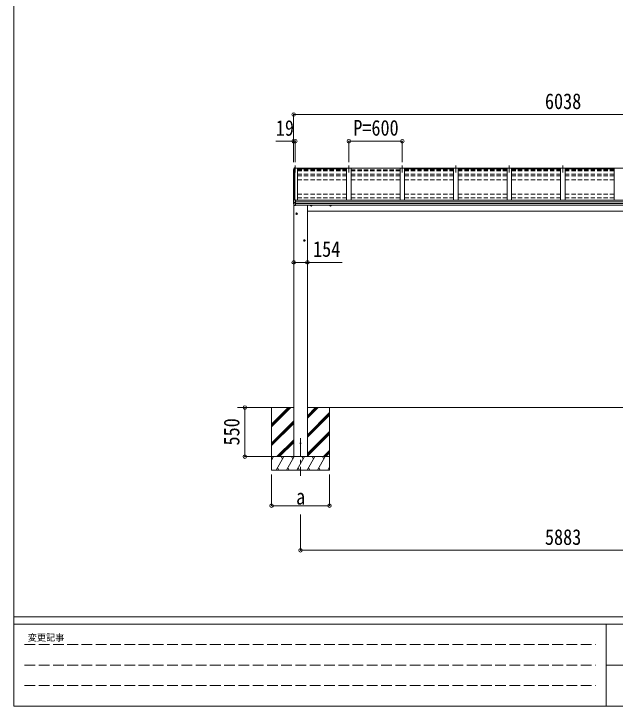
# Model space of a CAD drawing. Units: millimetres at full size, sheet at 1:40; some dimension numbers follow another scale. Extents: x -11243 to 11243, y -7760 to 7760.
# Drawn here: x -11243 to -4498, y -7760 to 0 of the extents above; entities that cross this region are included whole.
import ezdxf
from ezdxf.enums import TextEntityAlignment as Align

# ---------------------------------------------------------------- set-up
doc = ezdxf.new("R2010")
doc.units = ezdxf.units.MM
doc.header["$LTSCALE"] = 40
doc.header["$PDMODE"] = 32
doc.header["$PDSIZE"] = 40
for name, pattern in [('CHAIN1', [8, 5, -1, 1, -1]), ('DASHED1', [1.8, 1.2, -0.6]), ('DASHED3', [4, 3, -1])]:
    doc.linetypes.add(name, pattern=pattern)
for name, color, linetype, lineweight in [('0-0_0', 7, 'Continuous', 9), ('0-1_本体', 5, 'CHAIN1', 9), ('0-3_ELV2', 4, 'Continuous', 9), ('0-6_OTH_LINE', 6, 'Continuous', 9), ('F-0_240', 7, 'Continuous', 9)]:
    doc.layers.add(name, color=color, linetype=linetype, lineweight=lineweight)
doc.styles.add('ＭＳ ゴシック', font='')
doc.styles.get('ＭＳ ゴシック').set_extended_font_data('MS Gothic')

msp = doc.modelspace()

# ---------------------------------------------------------------- linework, layer by layer
at = {"layer": '0-0_0'}
for p, q in [((-8103.76, -4413.22), (-8733.37, -4413.22)), ((-8351.76, -4413.22), (-8351.76, -5113.22)), ((-8351.76, -4599.2), (-8165.78, -4413.22)), ((-8351.76, -4613.34), (-8151.64, -4413.22)), ((-8351.76, -4627.48), (-8137.49, -4413.22)), ((-8351.76, -4415.35), (-8349.63, -4413.22)), ((-2220.76, -4413.22), (-7949.76, -4413.22)), ((-7949.76, -4533.85), (-7829.13, -4413.22)), ((-7949.76, -4519.71), (-7843.27, -4413.22)), ((-7949.76, -4505.57), (-7857.41, -4413.22)), ((-7701.76, -4413.22), (-7701.76, -5113.22)), ((-7949.76, -4717.7), (-7701.76, -4469.7)), ((-7949.76, -4731.84), (-7701.76, -4483.84)), ((-7949.76, -4745.98), (-7701.76, -4497.99)), ((-8351.76, -4811.33), (-8103.76, -4563.33)), ((-8351.76, -4825.47), (-8103.76, -4577.48)), ((-8351.76, -4839.62), (-8103.76, -4591.62)), ((-7949.76, -4929.83), (-7701.76, -4681.83)), ((-7949.76, -4943.97), (-7701.76, -4695.97)), ((-7949.76, -4958.12), (-7701.76, -4710.12)), ((-8291.52, -4963.22), (-8103.76, -4775.46)), ((-8277.38, -4963.22), (-8103.76, -4789.61)), ((-8263.23, -4963.22), (-8103.76, -4803.75)), ((-7701.76, -4963.22), (-8351.76, -4963.22)), ((-8351.76, -5003.32), (-8328.61, -4963.22)), ((-8299.74, -5113.22), (-8213.14, -4963.22)), ((-8228.14, -4989.2), (-8243.14, -4963.22)), ((-8184.27, -5113.22), (-8097.67, -4963.22)), ((-8112.67, -4989.2), (-8127.67, -4963.22)), ((-8068.8, -5113.22), (-7982.2, -4963.22)), ((-7997.2, -4989.2), (-8012.2, -4963.22)), ((-7953.33, -5113.22), (-7866.73, -4963.22)), ((-7881.73, -4989.2), (-7896.73, -4963.22)), ((-7837.86, -5113.22), (-7751.26, -4963.22)), ((-7781.26, -4963.22), (-7766.26, -4989.2)), ((-7771.02, -4963.22), (-7701.76, -4893.96)), ((-7756.88, -4963.22), (-7701.76, -4908.11)), ((-7742.73, -4963.22), (-7701.76, -4922.25)), ((-8343.61, -4989.2), (-8351.76, -4975.09)), ((-8351.76, -5113.22), (-7701.76, -5113.22)), ((-8284.74, -5087.24), (-8269.74, -5113.22)), ((-8169.27, -5087.24), (-8154.27, -5113.22)), ((-8053.8, -5087.24), (-8038.8, -5113.22)), ((-7938.33, -5087.24), (-7923.33, -5113.22)), ((-7822.86, -5087.24), (-7807.86, -5113.22)), ((-7722.39, -5113.22), (-7701.76, -5077.48)), ((-7707.39, -5087.24), (-7701.76, -5097))]:
    msp.add_line(p, q, dxfattribs=at)
at = {"layer": '0-0_0', "linetype": 'DASHED1'}
msp.add_line((-8103.76, -4963.22), (-7949.76, -4963.22), dxfattribs=at)
at = {"layer": '0-1_本体'}
for p, q in [((-8085.26, -1700.24), (-8085.26, -1779.49)), ((-7485.26, -1700.24), (-7485.26, -1779.49)), ((-6885.26, -1700.24), (-6885.26, -1779.49)), ((-6285.26, -1700.24), (-6285.26, -1779.49)), ((-5685.26, -1700.24), (-5685.26, -1779.49)), ((-5085.26, -1700.24), (-5085.26, -1779.49)), ((-8026.76, -4757.28), (-8026.76, -5178.35))]:
    msp.add_line(p, q, dxfattribs=at)
at = {"layer": '0-3_ELV2'}
for p, q in [((-8107.14, -1766.24), (-8107.14, -1770.28)), ((-8107.09, -1765.9), (-8107.1, -1765.97)), ((-8106.73, -1747.29), (-8106.73, -1751.31)), ((-8104.26, -1768.66), (-8106.08, -1769.01)), ((-8105.68, -1752.58), (-8104.26, -1752.86)), ((-8104.26, -1764.64), (-8105.4, -1764.78)), ((-8105.11, -1770.35), (-8104.26, -1770.18)), ((-8104.26, -1750.99), (-8104.83, -1750.88)), ((-8104.26, -1751.33), (-8104.83, -1751.22)), ((-8104.26, -1749.96), (-8097.14, -1731.4)), ((-8104.26, -1749.96), (-8104.26, -2094.23)), ((-8097.43, -1731.24), (-8096.24, -1731.18)), ((-8097.26, -1731.72), (-8097.26, -2079.72)), ((-8097.14, -1731.4), (-8060.26, -1731.4)), ((-8096.09, -1730.97), (-8096.46, -1728.49)), ((-8096.24, -1731.18), (-8096.46, -1729.7)), ((-8082.26, -1725.26), (-8096.42, -1726.04)), ((-8085.26, -1730.36), (-8096.09, -1730.97)), ((-8096.09, -1730.97), (-8096.09, -1731.4)), ((-8096.09, -1731.35), (-8085.26, -1731.35)), ((-8091.56, -2085.08), (-8091.56, -1731.4)), ((-8085.26, -1728.12), (-8085.26, -1731.35)), ((-8085.26, -1728.12), (-8082.26, -1728.12)), ((-8082.26, -1728.12), (-8082.26, -1725.27)), ((-8060.26, -1731.4), (-8060.26, -2087.66)), ((-8060.26, -1736.8), (-7510.26, -1736.8)), ((-7460.26, -1731.4), (-7510.26, -1731.4)), ((-7510.26, -1731.4), (-7510.26, -2087.66)), ((-7460.26, -1731.4), (-7460.26, -2087.66)), ((-6860.26, -1731.4), (-6910.26, -1731.4)), ((-6910.26, -1731.4), (-6910.26, -2087.66)), ((-6860.26, -1731.4), (-6860.26, -2087.66)), ((-6860.26, -1736.8), (-6310.26, -1736.8)), ((-6260.26, -1731.4), (-6310.26, -1731.4)), ((-6310.26, -1731.4), (-6310.26, -2087.66)), ((-6260.26, -1731.4), (-6260.26, -2087.66)), ((-6260.26, -1736.8), (-5710.26, -1736.8)), ((-5660.26, -1731.4), (-5710.26, -1731.4)), ((-5710.26, -1731.4), (-5710.26, -2087.66)), ((-5660.26, -1731.4), (-5660.26, -2087.66)), ((-5660.26, -1736.8), (-5110.26, -1736.8)), ((-5060.26, -1731.4), (-5110.26, -1731.4)), ((-5110.26, -1731.4), (-5110.26, -2087.66)), ((-5060.26, -1731.4), (-5060.26, -2087.66)), ((-5060.26, -1736.8), (-4510.26, -1736.8)), ((-4460.26, -1731.4), (-4510.26, -1731.4)), ((-4510.26, -1731.4), (-4510.26, -2087.66)), ((-8082.26, -2148.11), (-8082.26, -2084.63)), ((-8082.26, -2087.66), (-2088.26, -2087.66)), ((-8107.3, -2126.58), (-8107.3, -2120.05)), ((-8106.83, -2108.02), (-8106.83, -2101.52)), ((-8099.26, -2117.67), (-8106.49, -2119.07)), ((-8105.96, -2109.02), (-8106.03, -2109)), ((-8105.96, -2109.02), (-8105.96, -2109.01)), ((-8098.71, -2109.95), (-8105.08, -2109.16)), ((-8104.26, -2109.26), (-8104.26, -2118.64)), ((-8103.76, -2132.73), (-8103.76, -4963.22)), ((-8099.26, -2109.88), (-8099.26, -2123.68)), ((-8082.26, -2109.95), (-8097.05, -2110.04)), ((-8082.26, -2123.8), (-8097.05, -2123.6)), ((-8094.64, -2147.02), (-8094.62, -2147.04)), ((-8082.26, -2148.11), (-8093.85, -2147.48)), ((-8082.26, -2107.19), (-2088.26, -2107.19)), ((-8082.26, -2108.09), (-2088.26, -2108.09)), ((-8082.26, -2125.33), (-2088.26, -2125.33)), ((-8082.26, -2127.29), (-2088.26, -2127.29)), ((-8082.26, -2145.32), (-2088.26, -2145.32)), ((-7949.76, -2145.32), (-7949.76, -4963.22)), ((-7949.76, -2213.22), (-2220.76, -2213.22))]:
    msp.add_line(p, q, dxfattribs=at)
at = {"layer": '0-3_ELV2', "linetype": 'DASHED1'}
for p, q in [((-8060.26, -1746.92), (-7510.26, -1746.92)), ((-8060.26, -1751.77), (-7510.26, -1751.77)), ((-8060.26, -1753.3), (-7510.26, -1753.3)), ((-8060.26, -1755.26), (-7510.26, -1755.26)), ((-8060.26, -1759.03), (-7510.26, -1759.03)), ((-7460.26, -1746.92), (-6910.26, -1746.92)), ((-7460.26, -1751.77), (-6910.26, -1751.77)), ((-7460.26, -1753.3), (-6910.26, -1753.3)), ((-7460.26, -1755.26), (-6910.26, -1755.26)), ((-7460.26, -1759.03), (-6910.26, -1759.03)), ((-6860.26, -1746.92), (-6310.26, -1746.92)), ((-6860.26, -1751.77), (-6310.26, -1751.77)), ((-6860.26, -1753.3), (-6310.26, -1753.3)), ((-6860.26, -1755.26), (-6310.26, -1755.26)), ((-6860.26, -1759.03), (-6310.26, -1759.03)), ((-6260.26, -1746.92), (-5710.26, -1746.92)), ((-6260.26, -1751.77), (-5710.26, -1751.77)), ((-6260.26, -1753.3), (-5710.26, -1753.3)), ((-6260.26, -1755.26), (-5710.26, -1755.26)), ((-6260.26, -1759.03), (-5710.26, -1759.03)), ((-5660.26, -1746.92), (-5110.26, -1746.92)), ((-5660.26, -1751.77), (-5110.26, -1751.77)), ((-5660.26, -1753.3), (-5110.26, -1753.3)), ((-5660.26, -1755.26), (-5110.26, -1755.26)), ((-5660.26, -1759.03), (-5110.26, -1759.03)), ((-5060.26, -1746.92), (-4510.26, -1746.92)), ((-5060.26, -1751.77), (-4510.26, -1751.77)), ((-5060.26, -1753.3), (-4510.26, -1753.3)), ((-5060.26, -1755.26), (-4510.26, -1755.26)), ((-5060.26, -1759.03), (-4510.26, -1759.03)), ((-8060.26, -1796.34), (-7510.26, -1796.34)), ((-8060.26, -1817.5), (-7510.26, -1817.5)), ((-8060.26, -1860.01), (-7510.26, -1860.01)), ((-7460.26, -1796.34), (-6910.26, -1796.34)), ((-7460.26, -1817.5), (-6910.26, -1817.5)), ((-7460.26, -1860.01), (-6910.26, -1860.01)), ((-6860.26, -1796.34), (-6310.26, -1796.34)), ((-6860.26, -1817.5), (-6310.26, -1817.5)), ((-6860.26, -1860.01), (-6310.26, -1860.01)), ((-6260.26, -1796.34), (-5710.26, -1796.34)), ((-6260.26, -1817.5), (-5710.26, -1817.5)), ((-6260.26, -1860.01), (-5710.26, -1860.01)), ((-5660.26, -1796.34), (-5110.26, -1796.34)), ((-5660.26, -1817.5), (-5110.26, -1817.5)), ((-5660.26, -1860.01), (-5110.26, -1860.01)), ((-5060.26, -1796.34), (-4510.26, -1796.34)), ((-5060.26, -1817.5), (-4510.26, -1817.5)), ((-5060.26, -1860.01), (-4510.26, -1860.01)), ((-8060.26, -2020.29), (-7510.26, -2020.29)), ((-8060.26, -2062.8), (-7510.26, -2062.8)), ((-7460.26, -2020.29), (-6910.26, -2020.29)), ((-7460.26, -2062.8), (-6910.26, -2062.8)), ((-6860.26, -2020.29), (-6310.26, -2020.29)), ((-6860.26, -2062.8), (-6310.26, -2062.8)), ((-6260.26, -2020.29), (-5710.26, -2020.29)), ((-6260.26, -2062.8), (-5710.26, -2062.8)), ((-5660.26, -2020.29), (-5110.26, -2020.29)), ((-5660.26, -2062.8), (-5110.26, -2062.8)), ((-5060.26, -2020.29), (-4510.26, -2020.29)), ((-5060.26, -2062.8), (-4510.26, -2062.8))]:
    msp.add_line(p, q, dxfattribs=at)
at = {"layer": '0-3_ELV2'}
for points in [[(-8107.1, -1765.92), (-8107.13, -1766.09), (-8107.13, -1766.23)], [(-8106.96, -1770.93), (-8105.5, -1773.47), (-8104.26, -1775.59)], [(-8099.07, -1727.24), (-8103.31, -1737.86), (-8106.66, -1746.8), (-8106.72, -1747.07), (-8106.73, -1747.13)], [(-8106.73, -1747.13), (-8106.73, -1747.24), (-8106.73, -1747.3)], [(-8099.07, -1730.81), (-8100.06, -1733.3), (-8101.04, -1735.8), (-8102.01, -1738.3), (-8102.97, -1740.81), (-8103.91, -1743.32), (-8104.84, -1745.83), (-8105.76, -1748.35), (-8106.66, -1750.88)], [(-8082.26, -1727.7), (-8096.46, -1728.49), (-8096.46, -1729.7), (-8097.58, -1729.75)], [(-8096.16, -1731.4), (-8096.24, -1730.83), (-8096.24, -1731.18)], [(-8085.26, -1731.4), (-8085.26, -1728.13), (-2085.26, -1728.13)], [(-8098.9, -2080.38), (-8099.93, -2082.96), (-8100.95, -2085.55), (-8101.96, -2088.14), (-8102.95, -2090.74), (-8103.93, -2093.34), (-8104.89, -2095.95), (-8105.84, -2098.57), (-8106.77, -2101.18)], [(-8082.26, -2084.63), (-8096.26, -2085.31), (-8096.26, -2079.66), (-8098.02, -2079.76)], [(-8106.77, -2101.18), (-8106.82, -2101.39), (-8106.83, -2101.52)], [(-8103.48, -2109.24), (-8104.72, -2109.2), (-8105.96, -2109.01)], [(-8098.71, -2109.95), (-8098.46, -2109.98), (-8098.31, -2109.99)], [(-7909.26, -2153.02), (-7915.76, -2149.26), (-7915.76, -2145.32)], [(-7909.26, -2153.02), (-7902.76, -2149.26), (-7902.76, -2145.32)], [(-7689.27, -2153.02), (-7695.77, -2149.26), (-7695.77, -2145.32)], [(-7689.27, -2153.02), (-7682.77, -2149.26), (-7682.77, -2145.32)], [(-8070.76, -2248.02), (-8077.26, -2244.26), (-8077.26, -2236.76), (-8070.76, -2233.01)], [(-8070.76, -2248.02), (-8064.26, -2244.26), (-8064.26, -2236.76), (-8070.76, -2233.01)], [(-7983.76, -2548.02), (-7990.26, -2544.26), (-7990.26, -2536.76), (-7983.76, -2533.01)], [(-7983.76, -2548.02), (-7977.26, -2544.26), (-7977.26, -2536.76), (-7983.76, -2533.01)]]:
    msp.add_lwpolyline(points, dxfattribs=at)
for centre, radius in [((-8070.76, -2240.51), 8.5), ((-8070.76, -2240.51), 7.7), ((-8070.76, -2240.51), 6.5), ((-7983.76, -2540.51), 8.5), ((-7983.76, -2540.51), 7.7), ((-7983.76, -2540.51), 6.5), ((-8026.76, -4813.22), 5)]:
    msp.add_circle(centre, radius, dxfattribs=at)
for centre, radius, start, end in [((-8105.84, -1770.28), 1.3, 100.8784, 209.72862), ((-8105.83, -1766.19), 1.3, 99.76805, 169.97457), ((-8105.44, -1751.31), 1.3, 160.55137, 259.11062), ((-8105.38, -1767.12), 2.32, 92.65141, 119.69627), ((-8105.06, -1770.64), 0.299, 100.87832, 209.80871), ((-7672.5, -1522.03), 499.04, 209.85327, 210.09589), ((-7672.5, -1522.38), 499.04, 209.85327, 210.09589), ((-8104.77, -1750.93), 0.299, 160.48478, 259.11069), ((-7635.32, -1917.81), 498.52, 158.04646, 160.43093), ((-8104.77, -1750.58), 0.3, 212.93591, 259.04607), ((-8097.49, -1731.45), 1.7, 92.9577, 157.99775), ((-8096.84, -1728.62), 2.62, 80.76, 148.16555), ((-8097.42, -1731.54), 0.3, 92.95769, 158.00506), ((-8097.97, -2080.76), 1, 92.95955, 157.94622), ((-8106.3, -2120.05), 0.998, 100.914, 179.94879), ((-8106.3, -2126.58), 1, 180, 210.67851), ((-7712.36, -1892.87), 459.05, 210.67556, 213.61643), ((-8105.83, -2108.02), 1, 180, 258.54639), ((-8099.6, -2107.32), 16.37, 271.41275, 274.51688), ((-8093.79, -2146.48), 1, 213.61937, 266.89265), ((-7909.26, -2145.51), 8.5, 178.68482, 1.31518), ((-7909.26, -2145.51), 7.7, 178.54815, 1.45185), ((-7909.26, -2145.51), 6.5, 178.27991, 1.72009), ((-7689.27, -2145.51), 8.5, 178.68472, 1.31528), ((-7689.27, -2145.51), 7.7, 178.54804, 1.45196), ((-7689.27, -2145.51), 6.5, 178.27976, 1.72024)]:
    msp.add_arc(centre, radius, start, end, dxfattribs=at)
for centre, major_axis, ratio, start_param, end_param in [((-8098.26, -2123.48), (1, 0.195), 0.067217, 3.1284981, 3.4826308), ((-8098.41, -2102.43), (9.96, -2.12), 0.734427, 4.8771941, 5.0024979), ((-8098.41, -2131.2), (9.97, 1.96), 0.736539, 1.29146, 1.4167637)]:
    msp.add_ellipse(centre, major_axis=major_axis, ratio=ratio, start_param=start_param, end_param=end_param, dxfattribs=at)
at = {"layer": '0-6_OTH_LINE'}
for p, q in [((-8104.26, -1128.13), (-8104.26, -1663.59)), ((-8104.26, -1128.13), (-2066.26, -1128.13)), ((-8104.26, -1428.13), (-8304.48, -1428.13)), ((-8104.26, -1428.13), (-8104.26, -1663.59)), ((-8085.26, -1428.13), (-8104.26, -1428.13)), ((-8085.26, -1428.13), (-8085.26, -1663.59)), ((-7485.26, -1428.13), (-7485.26, -1663.59)), ((-7485.26, -1428.13), (-6885.26, -1428.13)), ((-6885.26, -1428.13), (-6885.26, -1663.59)), ((-8103.76, -2785.91), (-7949.76, -2785.91)), ((-8651.76, -4413.22), (-8352.76, -4413.22)), ((-8651.76, -4963.22), (-8651.76, -4413.22)), ((-8651.76, -4963.22), (-8352.76, -4963.22)), ((-8351.76, -5513.2), (-8351.76, -5163.22)), ((-7701.76, -5513.2), (-7701.76, -5163.22)), ((-8351.76, -5513.2), (-7701.76, -5513.2)), ((-8026.76, -6013.22), (-8026.76, -5613.22)), ((-8026.76, -6013.22), (-2143.76, -6013.22))]:
    msp.add_line(p, q, dxfattribs=at)
at = {"layer": '0-6_OTH_LINE', "lineweight": 18}
msp.add_line((-7949.76, -2785.91), (-7560.56, -2785.91), dxfattribs=at)
at = {"layer": '0-6_OTH_LINE'}
for p in [(-8104.26, -1128.13), (-8104.26, -1428.13), (-8085.26, -1428.13), (-7485.26, -1428.13), (-6885.26, -1428.13), (-8103.76, -2785.91), (-7949.76, -2785.91), (-8651.76, -4413.22), (-8651.76, -4963.22), (-8351.76, -5513.2), (-7701.76, -5513.2), (-8026.76, -6013.22)]:
    msp.add_point(p, dxfattribs=at)
at = {"layer": 'F-0_240', "color": 5}
for p, q in [((-11242.74, 7760), (-11242.74, -7760)), ((-11242.74, -6760), (10677.26, -6760)), ((-11242.74, -6840), (7121.58, -6840)), ((-4598.42, -6840), (-4598.42, -7760)), ((-4598.42, -7300), (3601.58, -7300)), ((-11242.74, -7760), (10677.26, -7760))]:
    msp.add_line(p, q, dxfattribs=at)
at = {"layer": 'F-0_240', "color": 4, "linetype": 'DASHED3'}
for p, q in [((-11122.75, -7070), (-4718.42, -7070)), ((-11122.75, -7300), (-4718.42, -7300)), ((-11122.75, -7530), (-4718.42, -7530))]:
    msp.add_line(p, q, dxfattribs=at)

# ---------------------------------------------------------------- texts
at = {"layer": '0-6_OTH_LINE', "color": 7, "style": 'ＭＳ ゴシック', "width": 0.85}
for s, p in [('6038', (-5285.26, -1120.13)), ('19', (-8304.16, -1419.71)), ('P=600', (-7435.26, -1418.13)), ('154', (-7886.26, -2776.48)), ('a', (-8076.76, -5553.2)), ('5883', (-5285.26, -6005.22))]:
    msp.add_text(s, height=176, dxfattribs=at).set_placement(p, align=Align.BOTTOM_LEFT)
msp.add_text('550', height=176, rotation=90, dxfattribs=at).set_placement((-8659.76, -4838.22), align=Align.BOTTOM_LEFT)
at = {"layer": 'F-0_240', "style": 'ＭＳ ゴシック'}
msp.add_text('変更記事', height=73.31, dxfattribs=at).set_placement((-11086.44, -7050), align=Align.BOTTOM_LEFT)

doc.saveas('drawing.dxf')
